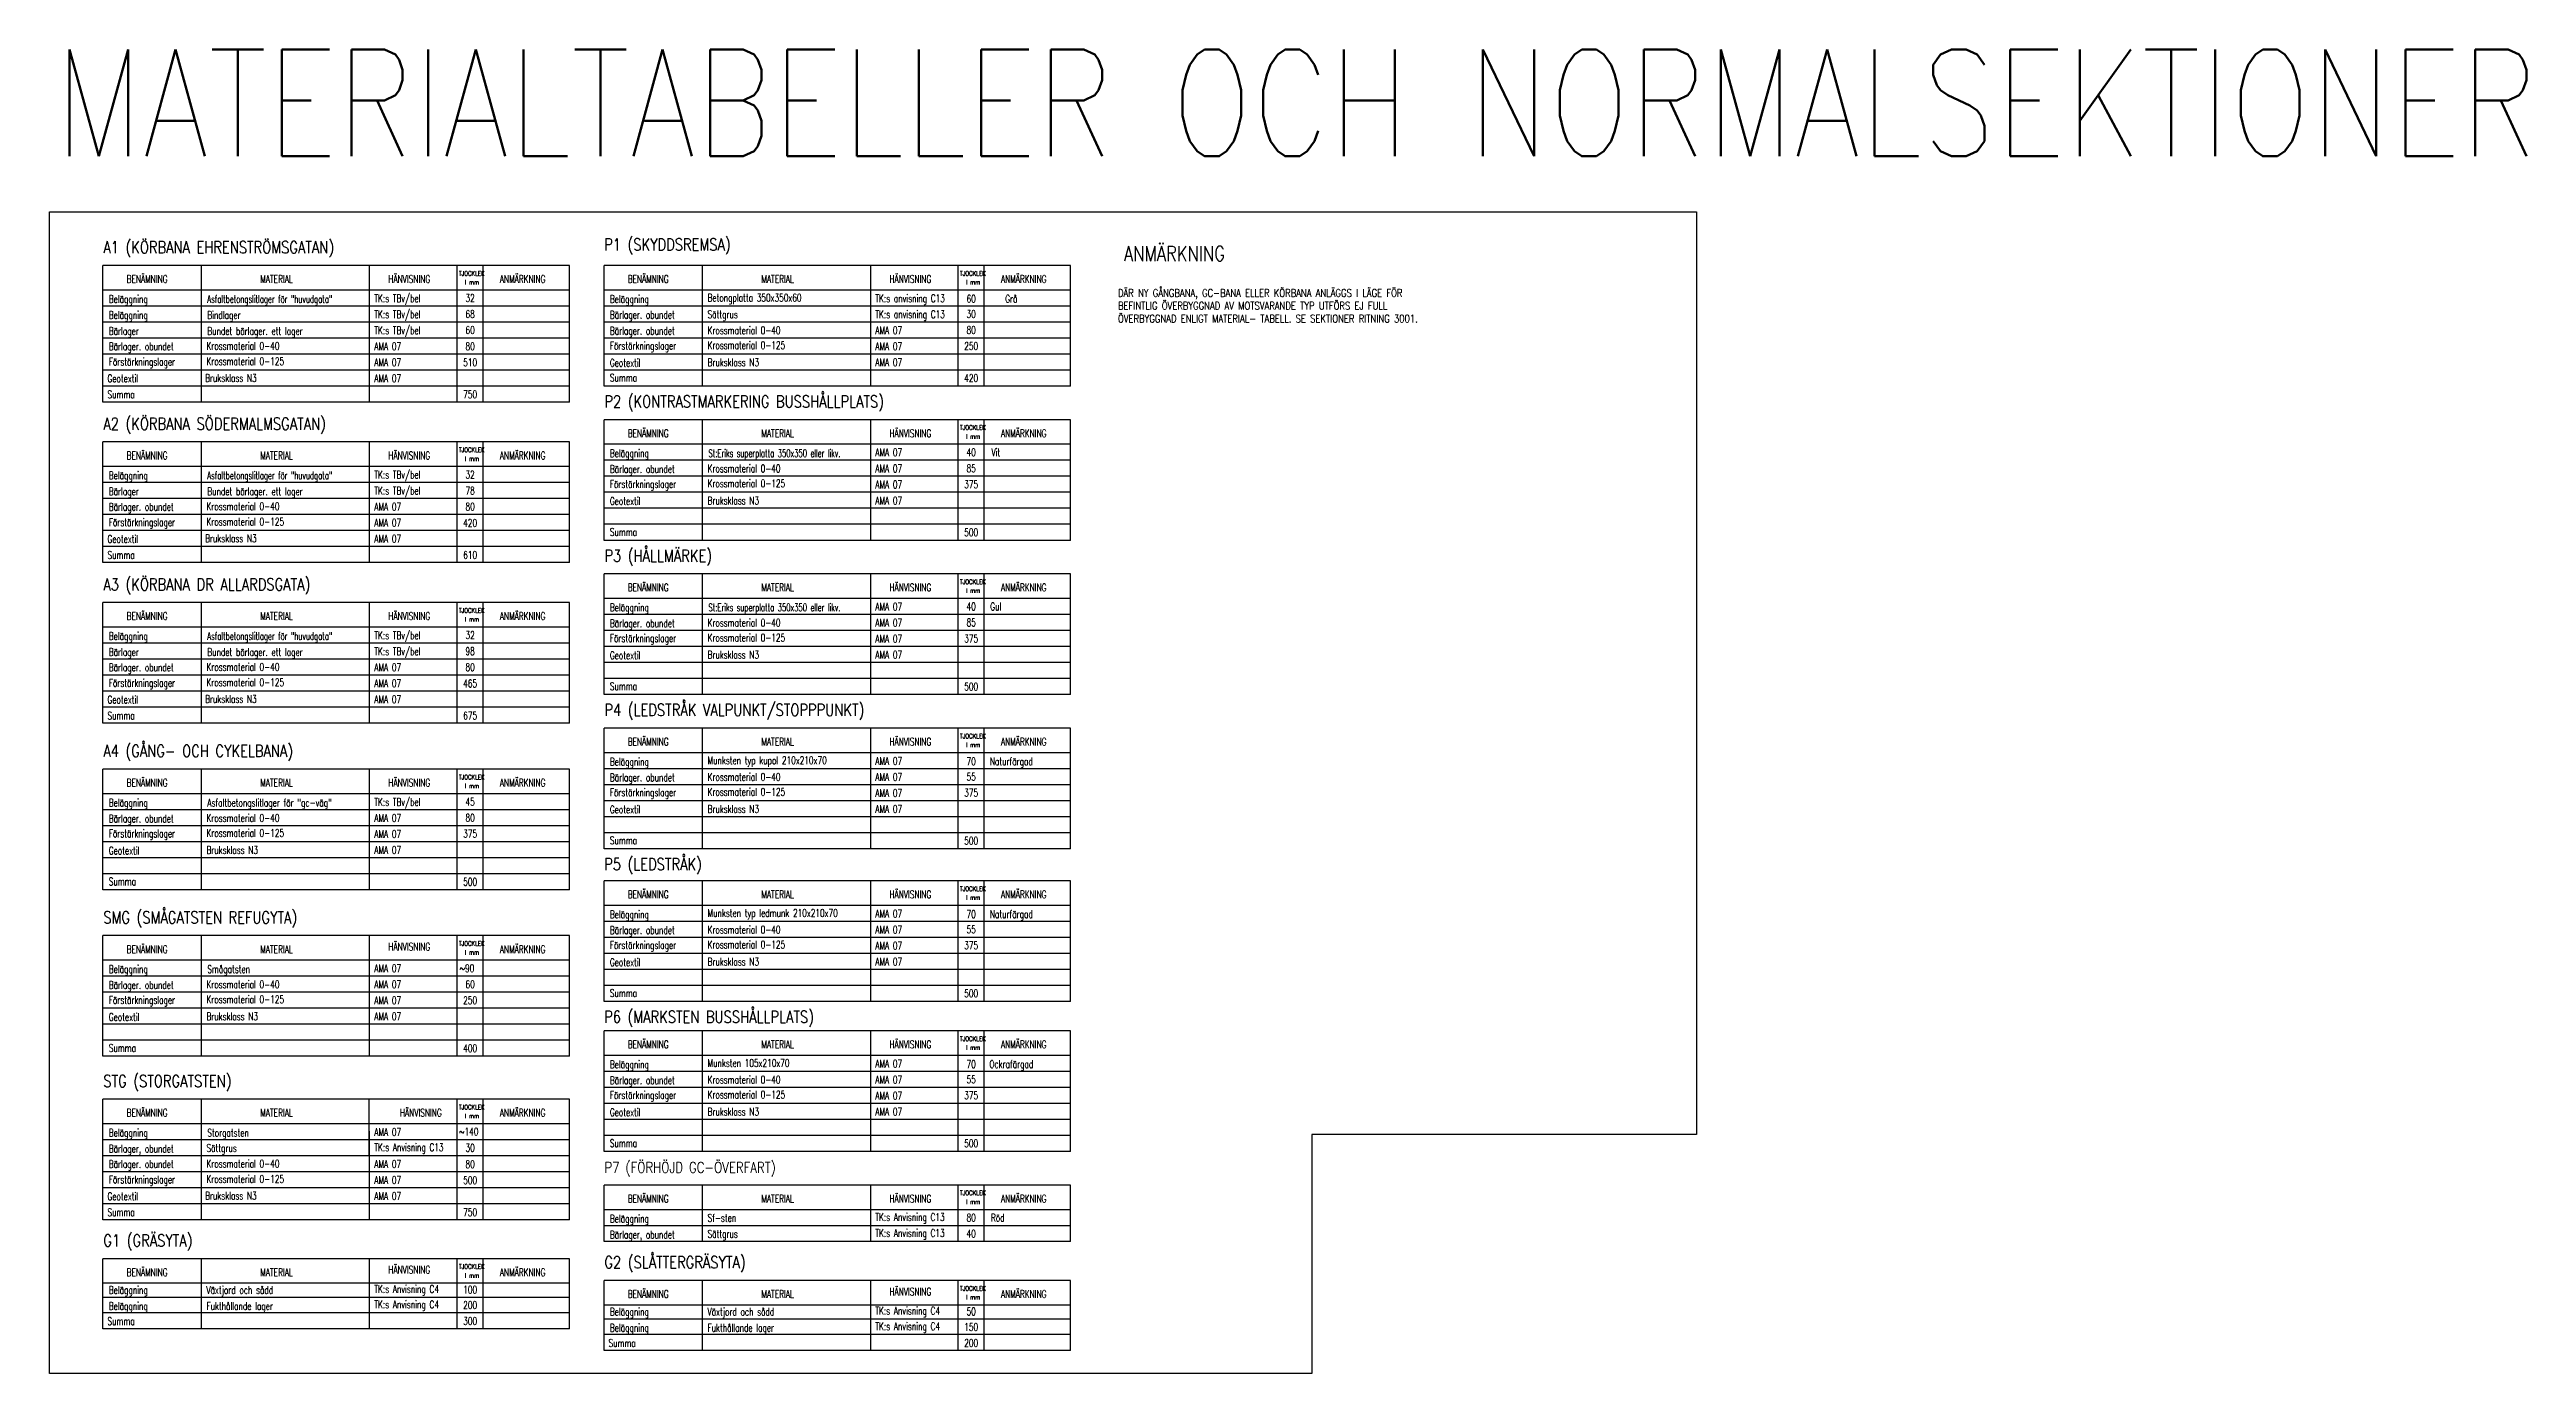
# Model space of a CAD drawing. Header units: metres. Extents: x 148130 to 148867, y 6395392 to 6395652.
# Drawn here: x 148808.8 to 148866.8, y 6395494.1 to 6395525.1 of the extents above; entities that cross this region are included whole.
import ezdxf
from ezdxf.enums import TextEntityAlignment as Align

# ---------------------------------------------------------------- set-up
doc = ezdxf.new("R2010")
doc.units = ezdxf.units.M
doc.layers.add('M-FÖRKLARINGAR', color=3, linetype='Continuous')
doc.layers.add('M-RUTA-50', color=7, linetype='Continuous', plot=False)
doc.styles.add('SIMPLEX8', font='simplex.shx', dxfattribs={"width": 0.8})

msp = doc.modelspace()

# ---------------------------------------------------------------- linework, layer by layer
at = {"layer": 'M-FÖRKLARINGAR', "color": 1}
for p, q in [((148820.961, 6395520.014), (148810.042, 6395520.014)), ((148810.042, 6395516.814), (148810.042, 6395520.014)), ((148812.348, 6395516.814), (148812.348, 6395520.014)), ((148816.276, 6395520.014), (148816.276, 6395516.814)), ((148818.33, 6395516.814), (148818.33, 6395520.014)), ((148818.943, 6395516.814), (148818.943, 6395520.014)), ((148820.961, 6395516.814), (148820.961, 6395520.014)), ((148832.691, 6395520.014), (148821.771, 6395520.014)), ((148821.771, 6395517.189), (148821.771, 6395520.014)), ((148824.078, 6395517.189), (148824.078, 6395520.014)), ((148828.006, 6395520.014), (148828.006, 6395517.189)), ((148830.06, 6395517.189), (148830.06, 6395520.014)), ((148830.673, 6395517.189), (148830.673, 6395520.014)), ((148832.691, 6395517.189), (148832.691, 6395520.014)), ((148820.961, 6395519.438), (148810.042, 6395519.438)), ((148820.961, 6395519.063), (148810.042, 6395519.063)), ((148832.691, 6395519.438), (148821.771, 6395519.438)), ((148832.691, 6395519.063), (148821.771, 6395519.063)), ((148820.961, 6395518.688), (148810.042, 6395518.688)), ((148832.691, 6395518.688), (148821.771, 6395518.688)), ((148820.961, 6395518.313), (148810.042, 6395518.313)), ((148820.961, 6395517.939), (148810.042, 6395517.939)), ((148832.691, 6395518.313), (148821.771, 6395518.313)), ((148832.691, 6395517.939), (148821.771, 6395517.939)), ((148820.961, 6395517.564), (148810.042, 6395517.564)), ((148820.961, 6395517.189), (148810.042, 6395517.189)), ((148832.691, 6395517.564), (148821.771, 6395517.564)), ((148832.691, 6395517.189), (148821.771, 6395517.189)), ((148820.961, 6395516.814), (148810.042, 6395516.814)), ((148832.691, 6395516.403), (148821.771, 6395516.403)), ((148821.771, 6395513.578), (148821.771, 6395516.403)), ((148824.078, 6395513.578), (148824.078, 6395516.403)), ((148828.006, 6395516.403), (148828.006, 6395513.578)), ((148830.06, 6395513.578), (148830.06, 6395516.403)), ((148830.673, 6395513.578), (148830.673, 6395516.403)), ((148832.691, 6395513.578), (148832.691, 6395516.403)), ((148820.961, 6395515.882), (148810.042, 6395515.882)), ((148810.042, 6395513.057), (148810.042, 6395515.882)), ((148812.348, 6395513.057), (148812.348, 6395515.882)), ((148816.276, 6395515.882), (148816.276, 6395513.057)), ((148818.33, 6395513.057), (148818.33, 6395515.882)), ((148818.943, 6395513.057), (148818.943, 6395515.882)), ((148820.961, 6395513.057), (148820.961, 6395515.882)), ((148832.691, 6395515.827), (148821.771, 6395515.827)), ((148832.691, 6395515.452), (148821.771, 6395515.452)), ((148820.961, 6395515.306), (148810.042, 6395515.306)), ((148820.961, 6395514.931), (148810.042, 6395514.931)), ((148832.691, 6395515.077), (148821.771, 6395515.077)), ((148820.961, 6395514.556), (148810.042, 6395514.556)), ((148832.691, 6395514.702), (148821.771, 6395514.702)), ((148832.691, 6395514.328), (148821.771, 6395514.328)), ((148820.961, 6395514.181), (148810.042, 6395514.181)), ((148820.961, 6395513.807), (148810.042, 6395513.807)), ((148832.691, 6395513.953), (148821.771, 6395513.953)), ((148820.961, 6395513.432), (148810.042, 6395513.432)), ((148832.691, 6395513.578), (148821.771, 6395513.578)), ((148820.961, 6395513.057), (148810.042, 6395513.057)), ((148832.691, 6395512.793), (148821.771, 6395512.793)), ((148821.771, 6395509.967), (148821.771, 6395512.793)), ((148824.078, 6395509.967), (148824.078, 6395512.793)), ((148828.006, 6395512.793), (148828.006, 6395509.967)), ((148830.06, 6395509.967), (148830.06, 6395512.793)), ((148830.673, 6395509.967), (148830.673, 6395512.793)), ((148832.691, 6395509.967), (148832.691, 6395512.793)), ((148820.961, 6395512.122), (148810.042, 6395512.122)), ((148810.042, 6395509.296), (148810.042, 6395512.122)), ((148812.348, 6395509.296), (148812.348, 6395512.122)), ((148816.276, 6395512.122), (148816.276, 6395509.296)), ((148818.33, 6395509.296), (148818.33, 6395512.122)), ((148818.943, 6395509.296), (148818.943, 6395512.122)), ((148820.961, 6395509.296), (148820.961, 6395512.122)), ((148832.691, 6395512.216), (148821.771, 6395512.216)), ((148820.961, 6395511.545), (148810.042, 6395511.545)), ((148832.691, 6395511.841), (148821.771, 6395511.841)), ((148832.691, 6395511.466), (148821.771, 6395511.466)), ((148820.961, 6395511.17), (148810.042, 6395511.17)), ((148832.691, 6395511.092), (148821.771, 6395511.092)), ((148820.961, 6395510.796), (148810.042, 6395510.796)), ((148820.961, 6395510.421), (148810.042, 6395510.421)), ((148832.691, 6395510.717), (148821.771, 6395510.717)), ((148832.691, 6395510.342), (148821.771, 6395510.342)), ((148820.961, 6395510.046), (148810.042, 6395510.046)), ((148820.961, 6395509.671), (148810.042, 6395509.671)), ((148832.691, 6395509.967), (148821.771, 6395509.967)), ((148820.961, 6395509.296), (148810.042, 6395509.296)), ((148832.691, 6395509.182), (148821.771, 6395509.182)), ((148821.771, 6395506.356), (148821.771, 6395509.182)), ((148824.078, 6395506.356), (148824.078, 6395509.182)), ((148828.006, 6395509.182), (148828.006, 6395506.356)), ((148830.06, 6395506.356), (148830.06, 6395509.182)), ((148830.673, 6395506.356), (148830.673, 6395509.182)), ((148832.691, 6395506.356), (148832.691, 6395509.182)), ((148832.691, 6395508.605), (148821.771, 6395508.605)), ((148820.961, 6395508.22), (148810.042, 6395508.22)), ((148810.042, 6395505.395), (148810.042, 6395508.22)), ((148812.348, 6395505.395), (148812.348, 6395508.22)), ((148816.276, 6395508.22), (148816.276, 6395505.395)), ((148818.33, 6395505.395), (148818.33, 6395508.22)), ((148818.943, 6395505.395), (148818.943, 6395508.22)), ((148820.961, 6395505.395), (148820.961, 6395508.22)), ((148832.691, 6395508.23), (148821.771, 6395508.23)), ((148820.961, 6395507.644), (148810.042, 6395507.644)), ((148832.691, 6395507.856), (148821.771, 6395507.856)), ((148832.691, 6395507.481), (148821.771, 6395507.481)), ((148820.961, 6395507.269), (148810.042, 6395507.269)), ((148820.961, 6395506.894), (148810.042, 6395506.894)), ((148832.691, 6395507.106), (148821.771, 6395507.106)), ((148820.961, 6395506.519), (148810.042, 6395506.519)), ((148832.691, 6395506.731), (148821.771, 6395506.731)), ((148832.691, 6395506.356), (148821.771, 6395506.356)), ((148820.961, 6395506.144), (148810.042, 6395506.144)), ((148820.961, 6395505.77), (148810.042, 6395505.77)), ((148832.691, 6395505.606), (148821.771, 6395505.606)), ((148821.771, 6395502.781), (148821.771, 6395505.606)), ((148824.078, 6395502.781), (148824.078, 6395505.606)), ((148828.006, 6395505.606), (148828.006, 6395502.781)), ((148830.06, 6395502.781), (148830.06, 6395505.606)), ((148830.673, 6395502.781), (148830.673, 6395505.606)), ((148832.691, 6395502.781), (148832.691, 6395505.606)), ((148820.961, 6395505.395), (148810.042, 6395505.395)), ((148832.691, 6395505.029), (148821.771, 6395505.029)), ((148832.691, 6395504.655), (148821.771, 6395504.655)), ((148820.961, 6395504.323), (148810.042, 6395504.323)), ((148810.042, 6395501.498), (148810.042, 6395504.323)), ((148812.348, 6395501.498), (148812.348, 6395504.323)), ((148816.276, 6395504.323), (148816.276, 6395501.498)), ((148818.33, 6395501.498), (148818.33, 6395504.323)), ((148818.943, 6395501.498), (148818.943, 6395504.323)), ((148820.961, 6395501.498), (148820.961, 6395504.323)), ((148832.691, 6395504.28), (148821.771, 6395504.28)), ((148832.691, 6395503.905), (148821.771, 6395503.905)), ((148820.961, 6395503.747), (148810.042, 6395503.747)), ((148820.961, 6395503.372), (148810.042, 6395503.372)), ((148832.691, 6395503.53), (148821.771, 6395503.53)), ((148820.961, 6395502.997), (148810.042, 6395502.997)), ((148832.691, 6395503.156), (148821.771, 6395503.156)), ((148832.691, 6395502.781), (148821.771, 6395502.781)), ((148820.961, 6395502.622), (148810.042, 6395502.622)), ((148820.961, 6395502.247), (148810.042, 6395502.247)), ((148820.961, 6395501.873), (148810.042, 6395501.873)), ((148832.691, 6395502.094), (148821.771, 6395502.094)), ((148821.771, 6395499.268), (148821.771, 6395502.094)), ((148824.078, 6395499.268), (148824.078, 6395502.094)), ((148828.006, 6395502.094), (148828.006, 6395499.268)), ((148830.06, 6395499.268), (148830.06, 6395502.094)), ((148830.673, 6395499.268), (148830.673, 6395502.094)), ((148832.691, 6395499.268), (148832.691, 6395502.094)), ((148820.961, 6395501.498), (148810.042, 6395501.498)), ((148832.691, 6395501.517), (148821.771, 6395501.517)), ((148832.691, 6395501.142), (148821.771, 6395501.142)), ((148820.961, 6395500.492), (148810.042, 6395500.492)), ((148810.042, 6395499.166), (148810.042, 6395500.492)), ((148812.348, 6395499.166), (148812.348, 6395500.492)), ((148816.276, 6395499.166), (148816.276, 6395500.492)), ((148818.33, 6395499.166), (148818.33, 6395500.492)), ((148818.943, 6395499.166), (148818.943, 6395500.492)), ((148820.961, 6395499.166), (148820.961, 6395500.492)), ((148832.691, 6395500.767), (148821.771, 6395500.767)), ((148832.691, 6395500.393), (148821.771, 6395500.393)), ((148820.961, 6395499.915), (148810.042, 6395499.915)), ((148832.691, 6395500.018), (148821.771, 6395500.018)), ((148810.042, 6395497.667), (148810.042, 6395499.743)), ((148820.961, 6395499.541), (148810.042, 6395499.541)), ((148812.348, 6395497.667), (148812.348, 6395499.743)), ((148816.276, 6395499.743), (148816.276, 6395497.667)), ((148818.33, 6395497.667), (148818.33, 6395499.743)), ((148818.943, 6395497.667), (148818.943, 6395499.743)), ((148820.961, 6395497.667), (148820.961, 6395499.743)), ((148832.691, 6395499.643), (148821.771, 6395499.643)), ((148832.691, 6395499.268), (148821.771, 6395499.268)), ((148820.961, 6395499.166), (148810.042, 6395499.166)), ((148820.961, 6395498.791), (148810.042, 6395498.791)), ((148820.961, 6395498.416), (148810.042, 6395498.416)), ((148832.691, 6395498.483), (148821.771, 6395498.483)), ((148821.771, 6395497.157), (148821.771, 6395498.483)), ((148824.078, 6395497.157), (148824.078, 6395498.483)), ((148828.006, 6395498.483), (148828.006, 6395497.157)), ((148830.06, 6395497.157), (148830.06, 6395498.483)), ((148830.673, 6395497.157), (148830.673, 6395498.483)), ((148832.691, 6395497.157), (148832.691, 6395498.483)), ((148820.961, 6395498.042), (148810.042, 6395498.042)), ((148820.961, 6395497.667), (148810.042, 6395497.667)), ((148832.691, 6395497.906), (148821.771, 6395497.906)), ((148832.691, 6395497.531), (148821.771, 6395497.531)), ((148832.691, 6395497.157), (148821.771, 6395497.157)), ((148820.961, 6395496.758), (148810.042, 6395496.758)), ((148810.042, 6395495.116), (148810.042, 6395496.758)), ((148812.348, 6395495.116), (148812.348, 6395496.758)), ((148816.276, 6395496.758), (148816.276, 6395495.116)), ((148818.33, 6395495.116), (148818.33, 6395496.758)), ((148818.943, 6395495.116), (148818.943, 6395496.758)), ((148820.961, 6395495.116), (148820.961, 6395496.758)), ((148820.961, 6395496.182), (148810.042, 6395496.182)), ((148820.961, 6395495.853), (148810.042, 6395495.853)), ((148832.691, 6395496.248), (148821.771, 6395496.248)), ((148821.771, 6395494.606), (148821.771, 6395496.248)), ((148824.078, 6395494.606), (148824.078, 6395496.248)), ((148828.006, 6395496.248), (148828.006, 6395494.606)), ((148830.06, 6395494.606), (148830.06, 6395496.248)), ((148830.673, 6395494.606), (148830.673, 6395496.248)), ((148832.691, 6395494.606), (148832.691, 6395496.248)), ((148820.961, 6395495.491), (148810.042, 6395495.491)), ((148832.691, 6395495.672), (148821.771, 6395495.672)), ((148832.691, 6395495.343), (148821.771, 6395495.343)), ((148820.961, 6395495.116), (148810.042, 6395495.116)), ((148832.691, 6395494.981), (148821.771, 6395494.981)), ((148832.691, 6395494.606), (148821.771, 6395494.606))]:
    msp.add_line(p, q, dxfattribs=at)
at = {"layer": 'M-RUTA-50'}
for points in [[(148808.792, 6395499.669), (148808.792, 6395521.271), (148847.342, 6395521.271), (148847.342, 6395499.669), (148838.342, 6395499.669)], [(148838.342, 6395499.669), (148838.342, 6395494.071), (148808.792, 6395494.071), (148808.792, 6395499.669)]]:
    msp.add_lwpolyline(points, dxfattribs=at)

# ---------------------------------------------------------------- texts
at = {"layer": 'M-FÖRKLARINGAR', "color": 3, "style": 'SIMPLEX8', "width": 0.8}
for s, p in [('P1 (SKYDDSREMSA)', (148821.774, 6395520.366)), ('P5 (LEDSTRÅK)', (148821.774, 6395505.856)), ('SMG (SMÅGATSTEN REFUGYTA)', (148810.051, 6395504.609)), ('P6 (MARKSTEN BUSSHÅLLPLATS)', (148821.774, 6395502.281)), ('STG (STORGATSTEN)', (148810.051, 6395500.778))]:
    msp.add_text(s, height=0.28029, dxfattribs=at).set_placement(p)
at = {"layer": 'M-FÖRKLARINGAR', "style": 'SIMPLEX8', "width": 0.8}
for s, height, p in [('A1 (KÖRBANA EHRENSTRÖMSGATAN)', 0.28029, (148810.051, 6395520.3)), ('P2 (KONTRASTMARKERING BUSSHÅLLPLATS)', 0.28029, (148821.78, 6395516.689)), ('A2 (KÖRBANA SÖDERMALMSGATAN)', 0.28029, (148810.051, 6395516.168)), ('P3 (HÅLLMÄRKE)', 0.28029, (148821.78, 6395513.078)), ('A3 (KÖRBANA DR ALLARDSGATA)', 0.28029, (148810.051, 6395512.407)), ('P4 (LEDSTRÅK VALPUNKT/STOPPPUNKT)', 0.28029, (148821.78, 6395509.467)), ('A4 (GÅNG- OCH CYKELBANA)', 0.28029, (148810.051, 6395508.506)), ('P7 (FÖRHÖJD GC-ÖVERFART)', 0.25224, (148821.78, 6395498.768)), ('G1 (GRÄSYTA)', 0.28029, (148810.051, 6395497.044)), ('G2 (SLÅTTERGRÄSYTA)', 0.28029, (148821.78, 6395496.534))]:
    msp.add_text(s, height=height, dxfattribs=at).set_placement(p)
at = {"layer": 'M-FÖRKLARINGAR', "color": 7, "style": 'SIMPLEX8', "width": 0.8}
msp.add_text('ANMÄRKNING', height=0.35, dxfattribs=at).set_placement((148833.942, 6395520.118))
at = {"layer": 'M-FÖRKLARINGAR', "color": 1, "style": 'SIMPLEX8'}
for s, height, width, p in [('BENÄMNING', 0.1802, 0.7, (148810.597, 6395519.606)), ('MATERIAL', 0.1802, 0.7, (148813.726, 6395519.606)), ('HÄNVISNING', 0.1802, 0.7, (148816.724, 6395519.606)), ('TJOCKLEK', 0.1081, 0.7, (148818.373, 6395519.774)), ('I mm', 0.1081, 0.7, (148818.516, 6395519.567)), ('ANMÄRKNING', 0.1802, 0.7, (148819.334, 6395519.606)), ('BENÄMNING', 0.1802, 0.7, (148822.327, 6395519.606)), ('MATERIAL', 0.1802, 0.7, (148825.455, 6395519.606)), ('HÄNVISNING', 0.1802, 0.7, (148828.454, 6395519.606)), ('TJOCKLEK', 0.1081, 0.7, (148830.103, 6395519.774)), ('I mm', 0.1081, 0.7, (148830.246, 6395519.567)), ('ANMÄRKNING', 0.1802, 0.7, (148831.063, 6395519.606)), ('Beläggning', 0.1802, 0.7, (148810.179, 6395519.139)), ('Beläggning', 0.1802, 0.7, (148810.179, 6395518.764)), ('Asfaltbetongslitlager för "huvudgata"', 0.18018, 0.65, (148812.485, 6395519.139)), ('Bindlager', 0.1802, 0.7, (148812.485, 6395518.764)), ('TK:s TBv/bel', 0.18018, 0.7, (148816.394, 6395519.155)), ('TK:s TBv/bel', 0.18018, 0.7, (148816.394, 6395518.781)), ('Beläggning', 0.1802, 0.7, (148821.908, 6395519.139)), ('Bärlager. obundet', 0.18018, 0.7, (148821.908, 6395518.768)), ('Sättgrus', 0.1802, 0.7, (148824.195, 6395518.78)), ('Betongplatta 350x350x60', 0.18018, 0.7, (148824.195, 6395519.17)), ('TK:s anvisning C13', 0.18018, 0.7, (148828.123, 6395519.155)), ('TK:s anvisning C13', 0.18018, 0.7, (148828.123, 6395518.781)), ('Bärlager', 0.1802, 0.7, (148810.179, 6395518.389)), ('Bundet bärlager. ett lager', 0.18018, 0.7, (148812.485, 6395518.389)), ('TK:s TBv/bel', 0.18018, 0.7, (148816.394, 6395518.406)), ('Bärlager. obundet', 0.18018, 0.7, (148821.908, 6395518.393)), ('Krossmaterial 0-40', 0.18018, 0.7, (148824.195, 6395518.406)), ('AMA 07', 0.1802, 0.7, (148828.123, 6395518.406)), ('Bärlager. obundet', 0.18018, 0.7, (148810.179, 6395518.029)), ('Förstärkningslager', 0.18018, 0.7, (148810.179, 6395517.669)), ('Krossmaterial 0-40', 0.18018, 0.7, (148812.466, 6395518.041)), ('Krossmaterial 0-125', 0.18018, 0.7, (148812.466, 6395517.681)), ('AMA 07', 0.1802, 0.7, (148816.394, 6395518.031)), ('AMA 07', 0.1802, 0.7, (148816.394, 6395517.656)), ('Geotextil', 0.1802, 0.7, (148821.908, 6395517.644)), ('Förstärkningslager', 0.18018, 0.7, (148821.908, 6395518.044)), ('Krossmaterial 0-125', 0.18018, 0.7, (148824.195, 6395518.056)), ('Bruksklass N3', 0.18018, 0.7, (148824.195, 6395517.656)), ('AMA 07', 0.1802, 0.7, (148828.123, 6395518.031)), ('AMA 07', 0.1802, 0.7, (148828.123, 6395517.656)), ('Geotextil', 0.1802, 0.7, (148810.148, 6395517.278)), ('Bruksklass N3', 0.18018, 0.7, (148812.434, 6395517.29)), ('AMA 07', 0.1802, 0.7, (148816.394, 6395517.281)), ('Summa', 0.1802, 0.7, (148821.908, 6395517.294)), ('Summa', 0.1802, 0.7, (148810.148, 6395516.903)), ('BENÄMNING', 0.1802, 0.7, (148822.327, 6395515.995)), ('MATERIAL', 0.1802, 0.7, (148825.455, 6395515.995)), ('HÄNVISNING', 0.1802, 0.7, (148828.454, 6395515.995)), ('TJOCKLEK', 0.1081, 0.7, (148830.103, 6395516.164)), ('I mm', 0.1081, 0.7, (148830.246, 6395515.956)), ('ANMÄRKNING', 0.1802, 0.7, (148831.063, 6395515.995)), ('BENÄMNING', 0.1802, 0.7, (148810.597, 6395515.474)), ('MATERIAL', 0.1802, 0.7, (148813.726, 6395515.474)), ('HÄNVISNING', 0.1802, 0.7, (148816.724, 6395515.474)), ('TJOCKLEK', 0.1081, 0.7, (148818.373, 6395515.643)), ('I mm', 0.1081, 0.7, (148818.516, 6395515.435)), ('ANMÄRKNING', 0.1802, 0.7, (148819.334, 6395515.474)), ('Beläggning', 0.1802, 0.7, (148821.908, 6395515.528)), ('St:Eriks superplatta 350x350 eller likv.', 0.18018, 0.65, (148824.215, 6395515.528)), ('AMA 07', 0.1802, 0.7, (148828.123, 6395515.545)), ('Beläggning', 0.1802, 0.7, (148810.179, 6395515.007)), ('Asfaltbetongslitlager för "huvudgata"', 0.18018, 0.65, (148812.485, 6395515.007)), ('TK:s TBv/bel', 0.18018, 0.7, (148816.394, 6395515.024)), ('TK:s TBv/bel', 0.18018, 0.7, (148816.394, 6395514.649)), ('Bärlager. obundet', 0.18018, 0.7, (148821.908, 6395515.157)), ('Förstärkningslager', 0.18018, 0.7, (148821.908, 6395514.808)), ('Krossmaterial 0-40', 0.18018, 0.7, (148824.195, 6395515.17)), ('Krossmaterial 0-125', 0.18018, 0.7, (148824.195, 6395514.82)), ('AMA 07', 0.1802, 0.7, (148828.123, 6395515.17)), ('AMA 07', 0.1802, 0.7, (148828.123, 6395514.795)), ('Bärlager', 0.1802, 0.7, (148810.179, 6395514.632)), ('Bärlager. obundet', 0.18018, 0.7, (148810.179, 6395514.272)), ('Krossmaterial 0-40', 0.18018, 0.7, (148812.466, 6395514.284)), ('Bundet bärlager. ett lager', 0.18018, 0.7, (148812.485, 6395514.632)), ('AMA 07', 0.1802, 0.7, (148816.394, 6395514.274)), ('Geotextil', 0.1802, 0.7, (148821.908, 6395514.407)), ('Bruksklass N3', 0.18018, 0.7, (148824.195, 6395514.42)), ('AMA 07', 0.1802, 0.7, (148828.123, 6395514.42)), ('Geotextil', 0.1802, 0.7, (148810.148, 6395513.521)), ('Förstärkningslager', 0.18018, 0.7, (148810.179, 6395513.912)), ('Bruksklass N3', 0.18018, 0.7, (148812.434, 6395513.533)), ('Krossmaterial 0-125', 0.18018, 0.7, (148812.466, 6395513.924)), ('AMA 07', 0.1802, 0.7, (148816.394, 6395513.899)), ('AMA 07', 0.1802, 0.7, (148816.394, 6395513.524)), ('Summa', 0.1802, 0.7, (148821.908, 6395513.683)), ('Summa', 0.1802, 0.7, (148810.148, 6395513.146)), ('BENÄMNING', 0.1802, 0.7, (148822.327, 6395512.384)), ('MATERIAL', 0.1802, 0.7, (148825.455, 6395512.384)), ('HÄNVISNING', 0.1802, 0.7, (148828.454, 6395512.384)), ('TJOCKLEK', 0.1081, 0.7, (148830.103, 6395512.553)), ('ANMÄRKNING', 0.1802, 0.7, (148831.063, 6395512.384)), ('TJOCKLEK', 0.1081, 0.7, (148818.373, 6395511.882)), ('Beläggning', 0.1802, 0.7, (148821.908, 6395511.917)), ('St:Eriks superplatta 350x350 eller likv.', 0.18018, 0.65, (148824.215, 6395511.917)), ('AMA 07', 0.1802, 0.7, (148828.123, 6395511.934)), ('I mm', 0.1081, 0.7, (148830.246, 6395512.345)), ('Beläggning', 0.1802, 0.7, (148810.179, 6395511.246)), ('BENÄMNING', 0.1802, 0.7, (148810.597, 6395511.713)), ('Asfaltbetongslitlager för "huvudgata"', 0.18018, 0.65, (148812.485, 6395511.246)), ('MATERIAL', 0.1802, 0.7, (148813.726, 6395511.713)), ('TK:s TBv/bel', 0.18018, 0.7, (148816.394, 6395511.263)), ('HÄNVISNING', 0.1802, 0.7, (148816.724, 6395511.713)), ('I mm', 0.1081, 0.7, (148818.516, 6395511.674)), ('ANMÄRKNING', 0.1802, 0.7, (148819.334, 6395511.713)), ('Bärlager. obundet', 0.18018, 0.7, (148821.908, 6395511.546)), ('Förstärkningslager', 0.18018, 0.7, (148821.908, 6395511.197)), ('Krossmaterial 0-40', 0.18018, 0.7, (148824.195, 6395511.559)), ('Krossmaterial 0-125', 0.18018, 0.7, (148824.195, 6395511.209)), ('AMA 07', 0.1802, 0.7, (148828.123, 6395511.559)), ('Bärlager', 0.1802, 0.7, (148810.179, 6395510.871)), ('Bundet bärlager. ett lager', 0.18018, 0.7, (148812.485, 6395510.871)), ('TK:s TBv/bel', 0.18018, 0.7, (148816.394, 6395510.888)), ('Geotextil', 0.1802, 0.7, (148821.908, 6395510.797)), ('Bruksklass N3', 0.18018, 0.7, (148824.195, 6395510.809)), ('AMA 07', 0.1802, 0.7, (148828.123, 6395511.184)), ('AMA 07', 0.1802, 0.7, (148828.123, 6395510.809)), ('Bärlager. obundet', 0.18018, 0.7, (148810.179, 6395510.511)), ('Förstärkningslager', 0.18018, 0.7, (148810.179, 6395510.151)), ('Krossmaterial 0-40', 0.18018, 0.7, (148812.466, 6395510.524)), ('Krossmaterial 0-125', 0.18018, 0.7, (148812.466, 6395510.164)), ('AMA 07', 0.1802, 0.7, (148816.394, 6395510.513)), ('AMA 07', 0.1802, 0.7, (148816.394, 6395510.139)), ('Summa', 0.1802, 0.7, (148821.908, 6395510.072)), ('Geotextil', 0.1802, 0.7, (148810.148, 6395509.76)), ('Bruksklass N3', 0.18018, 0.7, (148812.434, 6395509.773)), ('AMA 07', 0.1802, 0.7, (148816.394, 6395509.764)), ('Summa', 0.1802, 0.7, (148810.148, 6395509.385)), ('Beläggning', 0.1802, 0.7, (148821.908, 6395508.306)), ('BENÄMNING', 0.1802, 0.7, (148822.327, 6395508.773)), ('Munksten typ kupol 210x210x70 ', 0.18018, 0.7, (148824.195, 6395508.338)), ('MATERIAL', 0.1802, 0.7, (148825.455, 6395508.773)), ('AMA 07', 0.1802, 0.7, (148828.123, 6395508.323)), ('HÄNVISNING', 0.1802, 0.7, (148828.454, 6395508.773)), ('TJOCKLEK', 0.1081, 0.7, (148830.103, 6395508.942)), ('I mm', 0.1081, 0.7, (148830.246, 6395508.734)), ('ANMÄRKNING', 0.1802, 0.7, (148831.063, 6395508.773)), ('BENÄMNING', 0.1802, 0.7, (148810.597, 6395507.812)), ('MATERIAL', 0.1802, 0.7, (148813.726, 6395507.812)), ('HÄNVISNING', 0.1802, 0.7, (148816.724, 6395507.812)), ('TJOCKLEK', 0.1081, 0.7, (148818.373, 6395507.98)), ('ANMÄRKNING', 0.1802, 0.7, (148819.334, 6395507.812)), ('Bärlager. obundet', 0.18018, 0.7, (148821.908, 6395507.935)), ('Krossmaterial 0-40', 0.18018, 0.7, (148824.195, 6395507.948)), ('AMA 07', 0.1802, 0.7, (148828.123, 6395507.948)), ('Beläggning', 0.1802, 0.7, (148810.179, 6395507.344)), ('Asfaltbetongslitlager för "gc-väg"', 0.18018, 0.7, (148812.485, 6395507.344)), ('TK:s TBv/bel', 0.18018, 0.7, (148816.394, 6395507.361)), ('I mm', 0.1081, 0.7, (148818.516, 6395507.773)), ('Geotextil', 0.1802, 0.7, (148821.908, 6395507.186)), ('Förstärkningslager', 0.18018, 0.7, (148821.908, 6395507.586)), ('Krossmaterial 0-125', 0.18018, 0.7, (148824.195, 6395507.598)), ('Bruksklass N3', 0.18018, 0.7, (148824.195, 6395507.198)), ('AMA 07', 0.1802, 0.7, (148828.123, 6395507.573)), ('AMA 07', 0.1802, 0.7, (148828.123, 6395507.199)), ('Bärlager. obundet', 0.18018, 0.7, (148810.179, 6395506.974)), ('Förstärkningslager', 0.18018, 0.7, (148810.179, 6395506.624)), ('Krossmaterial 0-40', 0.18018, 0.7, (148812.466, 6395506.986)), ('Krossmaterial 0-125', 0.18018, 0.7, (148812.466, 6395506.637)), ('AMA 07', 0.1802, 0.7, (148816.394, 6395506.987)), ('AMA 07', 0.1802, 0.7, (148816.394, 6395506.612)), ('Geotextil', 0.1802, 0.7, (148810.179, 6395506.224)), ('Bruksklass N3', 0.18018, 0.7, (148812.466, 6395506.237)), ('AMA 07', 0.1802, 0.7, (148816.394, 6395506.237)), ('Summa', 0.1802, 0.7, (148821.908, 6395506.462)), ('Summa', 0.1802, 0.7, (148810.179, 6395505.5)), ('BENÄMNING', 0.1802, 0.7, (148822.327, 6395505.197)), ('MATERIAL', 0.1802, 0.7, (148825.455, 6395505.197)), ('HÄNVISNING', 0.1802, 0.7, (148828.454, 6395505.197)), ('TJOCKLEK', 0.1081, 0.7, (148830.103, 6395505.366)), ('I mm', 0.1081, 0.7, (148830.246, 6395505.159)), ('ANMÄRKNING', 0.1802, 0.7, (148831.063, 6395505.197)), ('Beläggning', 0.1802, 0.7, (148821.908, 6395504.73)), ('Bärlager. obundet', 0.18018, 0.7, (148821.908, 6395504.36)), ('Munksten typ ledmunk 210x210x70 ', 0.18018, 0.7, (148824.195, 6395504.762)), ('Krossmaterial 0-40', 0.18018, 0.7, (148824.195, 6395504.372)), ('AMA 07', 0.1802, 0.7, (148828.123, 6395504.747)), ('AMA 07', 0.1802, 0.7, (148828.123, 6395504.372)), ('BENÄMNING', 0.1802, 0.7, (148810.597, 6395503.915)), ('MATERIAL', 0.1802, 0.7, (148813.726, 6395503.915)), ('HÄNVISNING', 0.1802, 0.7, (148816.724, 6395503.973)), ('TJOCKLEK', 0.1081, 0.7, (148818.373, 6395504.083)), ('I mm', 0.1081, 0.7, (148818.516, 6395503.876)), ('ANMÄRKNING', 0.1802, 0.7, (148819.334, 6395503.915)), ('Förstärkningslager', 0.18018, 0.7, (148821.908, 6395504.01)), ('Krossmaterial 0-125', 0.18018, 0.7, (148824.195, 6395504.023)), ('AMA 07', 0.1802, 0.7, (148828.123, 6395503.998)), ('Beläggning', 0.1802, 0.7, (148810.179, 6395503.447)), ('Krossmaterial 0-40', 0.18018, 0.7, (148812.466, 6395503.089)), ('Smågatsten', 0.1802, 0.7, (148812.485, 6395503.447)), ('AMA 07', 0.1802, 0.7, (148816.394, 6395503.464)), ('AMA 07', 0.1802, 0.7, (148816.394, 6395503.089)), ('Geotextil', 0.1802, 0.7, (148821.908, 6395503.61)), ('Bruksklass N3', 0.18018, 0.7, (148824.195, 6395503.623)), ('AMA 07', 0.1802, 0.7, (148828.123, 6395503.623)), ('Bärlager. obundet', 0.18018, 0.7, (148810.179, 6395503.077)), ('Förstärkningslager', 0.18018, 0.7, (148810.179, 6395502.727)), ('Krossmaterial 0-125', 0.18018, 0.7, (148812.466, 6395502.74)), ('AMA 07', 0.1802, 0.7, (148816.394, 6395502.715)), ('Summa', 0.1802, 0.7, (148821.908, 6395502.886)), ('Geotextil', 0.1802, 0.7, (148810.179, 6395502.327)), ('Bruksklass N3', 0.18018, 0.7, (148812.466, 6395502.34)), ('AMA 07', 0.1802, 0.7, (148816.394, 6395502.34)), ('Summa', 0.1802, 0.7, (148810.179, 6395501.603)), ('BENÄMNING', 0.1802, 0.7, (148822.327, 6395501.685)), ('MATERIAL', 0.1802, 0.7, (148825.455, 6395501.685)), ('HÄNVISNING', 0.1802, 0.7, (148828.454, 6395501.685)), ('TJOCKLEK', 0.1081, 0.7, (148830.103, 6395501.854)), ('I mm', 0.1081, 0.7, (148830.246, 6395501.646)), ('ANMÄRKNING', 0.1802, 0.7, (148831.063, 6395501.685)), ('Beläggning', 0.1802, 0.7, (148821.908, 6395501.218)), ('Bärlager. obundet', 0.18018, 0.7, (148821.908, 6395500.847)), ('Munksten 105x210x70', 0.18018, 0.7, (148824.195, 6395501.249)), ('Krossmaterial 0-40', 0.18018, 0.7, (148824.195, 6395500.86)), ('AMA 07', 0.1802, 0.7, (148828.123, 6395501.235)), ('AMA 07', 0.1802, 0.7, (148828.123, 6395500.86)), ('Förstärkningslager', 0.18018, 0.7, (148821.908, 6395500.498)), ('Krossmaterial 0-125', 0.18018, 0.7, (148824.195, 6395500.51)), ('AMA 07', 0.1802, 0.7, (148828.123, 6395500.485)), ('Beläggning', 0.1802, 0.7, (148810.179, 6395499.616)), ('BENÄMNING', 0.1802, 0.7, (148810.597, 6395500.084)), ('Storgatsten', 0.18018, 0.7, (148812.485, 6395499.616)), ('MATERIAL', 0.1802, 0.7, (148813.726, 6395500.084)), ('AMA 07', 0.1802, 0.7, (148816.394, 6395499.633)), ('HÄNVISNING', 0.1802, 0.7, (148816.994, 6395500.084)), ('TJOCKLEK', 0.1081, 0.7, (148818.373, 6395500.252)), ('I mm', 0.1081, 0.7, (148818.516, 6395500.045)), ('ANMÄRKNING', 0.1802, 0.7, (148819.334, 6395500.084)), ('Geotextil', 0.1802, 0.7, (148821.908, 6395500.098)), ('Bruksklass N3', 0.18018, 0.7, (148824.195, 6395500.11)), ('AMA 07', 0.1802, 0.7, (148828.123, 6395500.11)), ('Bärlager, obundet', 0.18018, 0.7, (148810.179, 6395499.242)), ('Sättgrus', 0.1802, 0.7, (148812.466, 6395499.258)), ('TK:s Anvisning C13', 0.18018, 0.7, (148816.394, 6395499.277)), ('Summa', 0.1802, 0.7, (148821.908, 6395499.373)), ('Bärlager. obundet', 0.18018, 0.7, (148810.179, 6395498.882)), ('Förstärkningslager', 0.18018, 0.7, (148810.179, 6395498.522)), ('Krossmaterial 0-40', 0.18018, 0.7, (148812.466, 6395498.894)), ('Krossmaterial 0-125', 0.18018, 0.7, (148812.466, 6395498.534)), ('AMA 07', 0.1802, 0.7, (148816.394, 6395498.884)), ('AMA 07', 0.1802, 0.7, (148816.394, 6395498.509)), ('Geotextil', 0.1802, 0.7, (148810.148, 6395498.13)), ('Bruksklass N3', 0.18018, 0.7, (148812.434, 6395498.143)), ('AMA 07', 0.1802, 0.7, (148816.394, 6395498.134)), ('BENÄMNING', 0.1802, 0.7, (148822.327, 6395498.074)), ('MATERIAL', 0.1802, 0.7, (148825.455, 6395498.074)), ('HÄNVISNING', 0.1802, 0.7, (148828.454, 6395498.074)), ('TJOCKLEK', 0.1081, 0.7, (148830.103, 6395498.243)), ('I mm', 0.1081, 0.7, (148830.246, 6395498.035)), ('ANMÄRKNING', 0.1802, 0.7, (148831.063, 6395498.074)), ('Summa', 0.1802, 0.7, (148810.148, 6395497.756)), ('Beläggning', 0.1802, 0.7, (148821.908, 6395497.607)), ('Sf-sten', 0.1802, 0.7, (148824.195, 6395497.624)), ('TK:s Anvisning C13', 0.18018, 0.7, (148828.123, 6395497.642)), ('Bärlager, obundet', 0.18018, 0.7, (148821.908, 6395497.232)), ('Sättgrus', 0.1802, 0.7, (148824.195, 6395497.249)), ('TK:s Anvisning C13', 0.18018, 0.7, (148828.123, 6395497.268)), ('BENÄMNING', 0.1802, 0.7, (148810.597, 6395496.35)), ('MATERIAL', 0.1802, 0.7, (148813.726, 6395496.35)), ('HÄNVISNING', 0.1802, 0.7, (148816.724, 6395496.409)), ('TJOCKLEK', 0.1081, 0.7, (148818.373, 6395496.519)), ('I mm', 0.1081, 0.7, (148818.516, 6395496.311)), ('ANMÄRKNING', 0.1802, 0.7, (148819.334, 6395496.35)), ('Beläggning', 0.1802, 0.7, (148810.179, 6395495.937)), ('Beläggning', 0.1802, 0.7, (148810.179, 6395495.559)), ('Växtjord och sådd', 0.18018, 0.7, (148812.464, 6395495.937)), ('Fukthållande lager', 0.18018, 0.7, (148812.464, 6395495.559)), ('TK:s Anvisning C4', 0.18018, 0.7, (148816.394, 6395495.958)), ('TK:s Anvisning C4', 0.18018, 0.7, (148816.394, 6395495.596)), ('BENÄMNING', 0.1802, 0.7, (148822.327, 6395495.84)), ('MATERIAL', 0.1802, 0.7, (148825.455, 6395495.84)), ('HÄNVISNING', 0.1802, 0.7, (148828.454, 6395495.898)), ('TJOCKLEK', 0.1081, 0.7, (148830.103, 6395496.008)), ('I mm', 0.1081, 0.7, (148830.246, 6395495.801)), ('ANMÄRKNING', 0.1802, 0.7, (148831.063, 6395495.84)), ('Summa', 0.1802, 0.7, (148810.148, 6395495.205)), ('Beläggning', 0.1802, 0.7, (148821.908, 6395495.426)), ('Beläggning', 0.1802, 0.7, (148821.908, 6395495.049)), ('Växtjord och sådd', 0.18018, 0.7, (148824.194, 6395495.426)), ('Fukthållande lager', 0.18018, 0.7, (148824.194, 6395495.049)), ('TK:s Anvisning C4', 0.18018, 0.7, (148828.123, 6395495.448)), ('TK:s Anvisning C4', 0.18018, 0.7, (148828.123, 6395495.086)), ('Summa', 0.1802, 0.7, (148821.877, 6395494.695))]:
    msp.add_text(s, height=height, dxfattribs=dict(at, width=width)).set_placement(p)
at = {"layer": 'M-FÖRKLARINGAR', "color": 1, "style": 'SIMPLEX8', "width": 0.7}
for s, height, p in [('32', 0.1802, (148818.637, 6395519.25)), ('68', 0.1802, (148818.637, 6395518.875)), ('30', 0.1802, (148830.366, 6395518.875)), ('60', 0.1802, (148830.366, 6395519.233)), ('Grå', 0.1802, (148831.306, 6395519.233)), ('60', 0.1802, (148818.637, 6395518.501)), ('80', 0.1802, (148830.366, 6395518.501)), ('510', 0.1802, (148818.637, 6395517.743)), ('80', 0.1802, (148818.637, 6395518.118)), ('250', 0.1802, (148830.366, 6395518.126)), ('420', 0.1802, (148830.366, 6395517.376)), ('750', 0.1802, (148818.637, 6395516.994)), ('40', 0.1802, (148830.366, 6395515.639)), ('Vit', 0.1802, (148830.943, 6395515.639)), ('32', 0.1802, (148818.637, 6395515.118)), ('375', 0.1802, (148830.366, 6395514.89)), ('85', 0.1802, (148830.366, 6395515.265)), ('78', 0.1802, (148818.637, 6395514.744)), ('80', 0.1802, (148818.637, 6395514.369)), ('420', 0.1802, (148818.637, 6395513.986)), ('500', 0.1802, (148830.366, 6395513.766)), ('610', 0.1802, (148818.637, 6395513.237)), ('40', 0.1802, (148830.366, 6395512.029)), ('Gul', 0.1802, (148830.943, 6395512.029)), ('32', 0.1802, (148818.637, 6395511.358)), ('85', 0.1802, (148830.366, 6395511.654)), ('98', 0.1802, (148818.637, 6395510.983)), ('375', 0.1802, (148830.366, 6395511.279)), ('465', 0.1802, (148818.637, 6395510.226)), ('80', 0.1802, (148818.637, 6395510.608)), ('500', 0.1802, (148830.366, 6395510.155)), ('675', 0.1802, (148818.637, 6395509.476)), ('70', 0.1802, (148830.366, 6395508.401)), ('Naturfärgad', 0.18018, (148831.306, 6395508.401)), ('55', 0.1802, (148830.366, 6395508.043)), ('45', 0.1802, (148818.637, 6395507.456)), ('375', 0.1802, (148830.366, 6395507.668)), ('375', 0.1802, (148818.637, 6395506.707)), ('80', 0.1802, (148818.637, 6395507.081)), ('500', 0.1802, (148830.366, 6395506.544)), ('500', 0.1802, (148818.637, 6395505.582)), ('70', 0.1802, (148830.366, 6395504.825)), ('55', 0.1802, (148830.366, 6395504.467)), ('Naturfärgad', 0.18018, (148831.306, 6395504.825)), ('375', 0.1802, (148830.366, 6395504.093)), ('~90', 0.1802, (148818.561, 6395503.559)), ('60', 0.1802, (148818.637, 6395503.184)), ('250', 0.1802, (148818.637, 6395502.81)), ('500', 0.1802, (148830.366, 6395502.968)), ('400', 0.1802, (148818.637, 6395501.685)), ('70', 0.1802, (148830.366, 6395501.313)), ('55', 0.1802, (148830.366, 6395500.955)), ('Ockrafärgad', 0.18018, (148831.306, 6395501.313)), ('375', 0.1802, (148830.366, 6395500.58)), ('~140', 0.1802, (148818.603, 6395499.734)), ('30', 0.1802, (148818.637, 6395499.354)), ('500', 0.1802, (148830.366, 6395499.456)), ('500', 0.1802, (148818.637, 6395498.596)), ('80', 0.1802, (148818.637, 6395498.971)), ('750', 0.1802, (148818.637, 6395497.846)), ('80', 0.1802, (148830.366, 6395497.719)), ('Röd', 0.1802, (148830.987, 6395497.719)), ('40', 0.1802, (148830.366, 6395497.344)), ('200', 0.1802, (148818.637, 6395495.671)), ('100', 0.1802, (148818.637, 6395496.032)), ('300', 0.1802, (148818.637, 6395495.296)), ('150', 0.1802, (148830.366, 6395495.16)), ('50', 0.1802, (148830.366, 6395495.522)), ('200', 0.1802, (148830.366, 6395494.786))]:
    msp.add_text(s, height=height, dxfattribs=at).set_placement(p, align=Align.MIDDLE_CENTER)
at = {"layer": 'M-FÖRKLARINGAR', "insert": (148833.802, 6395519.46), "char_height": 0.18, "width": 8.21952, "attachment_point": 1, "style": 'SIMPLEX8'}
msp.add_mtext('DÄR NY GÅNGBANA, GC-BANA ELLER KÖRBANA ANLÄGGS I LÄGE FÖR BEFINTLIG ÖVERBYGGNAD AV MOTSVARANDE TYP UTFÖRS EJ FULL ÖVERBYGGNAD ENLIGT MATERIAL- TABELL. SE SEKTIONER RITNING 3001.', dxfattribs=at)
at = {"layer": 'M-RUTA-50', "color": 3, "lineweight": -3, "ltscale": 0.8, "style": 'SIMPLEX8', "width": 0.8}
msp.add_text('MATERIALTABELLER OCH NORMALSEKTIONER', height=2.5, dxfattribs=at).set_placement((148808.915, 6395522.57))

doc.saveas('drawing.dxf')
